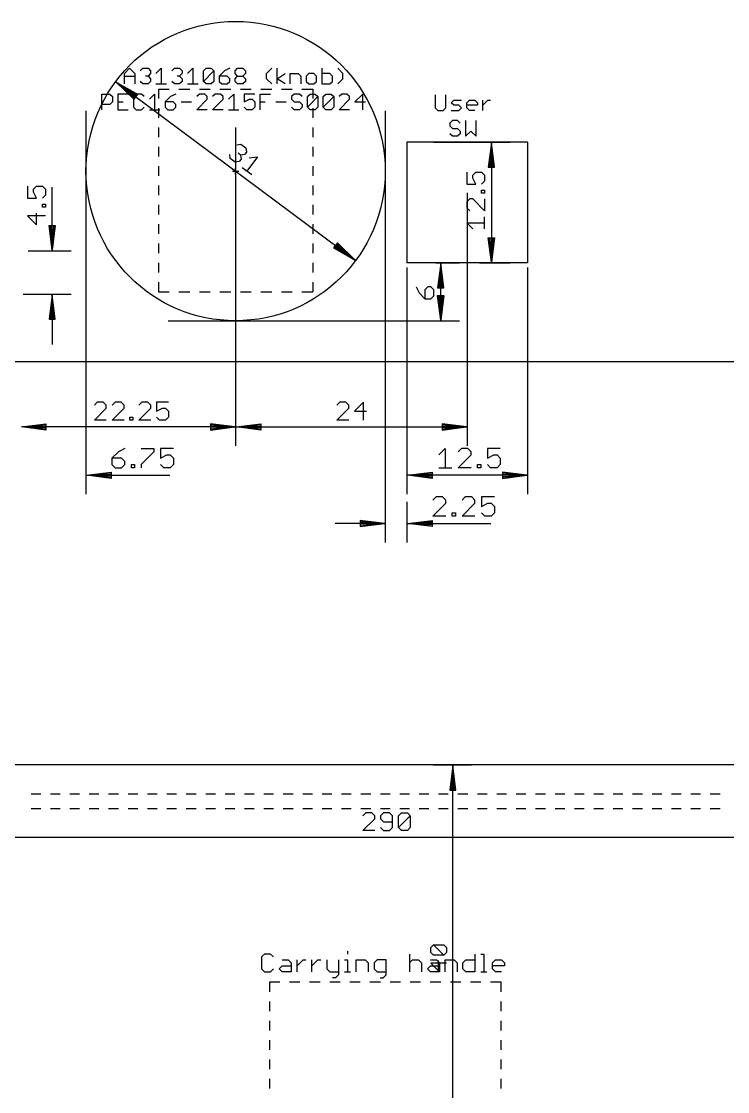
# Model space of a CAD drawing. Extents: x -279 to 630, y -429 to 128.
# Drawn here: x 107.3 to 180.5, y -73.8 to 37 of the extents above; entities that cross this region are included whole.
import ezdxf

# ---------------------------------------------------------------- set-up
doc = ezdxf.new("R2010")
doc.units = 0
for name, color, linetype in [('117', 2, 'CONTINUOUS'), ('129', 253, 'CONTINUOUS'), ('134', 6, 'CONTINUOUS'), ('20', 7, 'CONTINUOUS'), ('47', 140, 'CONTINUOUS')]:
    doc.layers.add(name, color=color, linetype=linetype)

msp = doc.modelspace()

# ---------------------------------------------------------------- linework, layer by layer
at = {"layer": '117'}
for p, q in [((117.9797, 31.6054), (118.522, 32.1477)), ((118.522, 32.1477), (119.0643, 31.6054)), ((119.6168, 31.8765), (119.888, 32.1477)), ((119.888, 32.1477), (120.4303, 32.1477)), ((120.4303, 32.1477), (120.7015, 31.8765)), ((121.254, 31.6054), (121.7963, 32.1477)), ((121.7963, 32.1477), (121.7963, 30.5207)), ((122.8911, 31.8765), (123.1623, 32.1477)), ((123.1623, 32.1477), (123.7046, 32.1477)), ((123.7046, 32.1477), (123.9758, 31.8765)), ((124.5283, 31.6054), (125.0706, 32.1477)), ((125.0706, 32.1477), (125.0706, 30.5207)), ((126.1654, 31.8765), (126.4366, 32.1477)), ((126.4366, 32.1477), (126.9789, 32.1477)), ((126.9789, 32.1477), (127.2501, 31.8765)), ((128.8873, 32.1477), (128.3449, 31.8765)), ((129.4398, 31.8765), (129.7109, 32.1477)), ((129.7109, 32.1477), (130.2532, 32.1477)), ((130.2532, 32.1477), (130.5244, 31.8765)), ((132.7141, 31.6054), (133.2564, 32.1477)), ((133.8055, 30.5207), (133.8055, 32.1477)), ((138.4441, 32.1477), (138.4441, 30.5207)), ((140.6236, 31.6054), (140.0813, 32.1477)), ((117.9797, 30.5207), (117.9797, 31.6054)), ((117.9797, 31.3342), (119.0643, 31.3342)), ((119.0643, 31.6054), (119.0643, 30.5207)), ((120.4303, 31.3342), (120.1591, 31.3342)), ((120.7015, 31.6054), (120.4303, 31.3342)), ((120.4303, 31.3342), (120.7015, 31.063)), ((120.7015, 31.8765), (120.7015, 31.6054)), ((120.7015, 31.063), (120.7015, 30.7919)), ((123.7046, 31.3342), (123.4335, 31.3342)), ((123.9758, 31.6054), (123.7046, 31.3342)), ((123.7046, 31.3342), (123.9758, 31.063)), ((123.9758, 31.8765), (123.9758, 31.6054)), ((123.9758, 31.063), (123.9758, 30.7919)), ((126.1654, 30.7919), (126.1654, 31.8765)), ((126.1654, 30.7919), (127.2501, 31.8765)), ((127.2501, 31.8765), (127.2501, 30.7919)), ((128.3449, 31.8765), (127.8026, 31.3342)), ((127.8026, 31.3342), (127.8026, 30.7919)), ((128.6161, 31.3342), (127.8026, 31.3342)), ((128.8873, 31.063), (128.6161, 31.3342)), ((128.8873, 30.7919), (128.8873, 31.063)), ((129.4398, 31.6054), (129.4398, 31.8765)), ((129.7109, 31.3342), (129.4398, 31.6054)), ((129.4398, 31.063), (129.7109, 31.3342)), ((129.4398, 30.7919), (129.4398, 31.063)), ((129.7109, 31.3342), (130.2532, 31.3342)), ((130.5244, 31.6054), (130.2532, 31.3342)), ((130.2532, 31.3342), (130.5244, 31.063)), ((130.5244, 31.8765), (130.5244, 31.6054)), ((130.5244, 31.063), (130.5244, 30.7919)), ((132.7141, 31.063), (132.7141, 31.6054)), ((133.2564, 30.5207), (132.7141, 31.063)), ((133.8055, 31.063), (134.619, 31.6054)), ((134.619, 30.5207), (133.8055, 31.063)), ((135.1698, 30.5207), (135.1698, 31.6054)), ((135.1698, 31.6054), (135.9833, 31.6054)), ((135.9833, 31.6054), (136.2545, 31.3342)), ((136.2545, 31.3342), (136.2545, 30.5207)), ((137.0781, 31.6054), (136.807, 31.3342)), ((136.807, 31.3342), (136.807, 30.7919)), ((137.6204, 31.6054), (137.0781, 31.6054)), ((137.8916, 31.3342), (137.6204, 31.6054)), ((137.8916, 30.7919), (137.8916, 31.3342)), ((139.2576, 31.6054), (138.4441, 31.6054)), ((139.5288, 31.3342), (139.2576, 31.6054)), ((139.5288, 30.7919), (139.5288, 31.3342)), ((140.0813, 30.5207), (140.6236, 31.063)), ((140.6236, 31.063), (140.6236, 31.6054)), ((119.888, 30.5207), (119.6168, 30.7919)), ((120.4303, 30.5207), (119.888, 30.5207)), ((120.7015, 30.7919), (120.4303, 30.5207)), ((121.254, 30.5207), (122.3386, 30.5207)), ((123.1623, 30.5207), (122.8911, 30.7919)), ((123.7046, 30.5207), (123.1623, 30.5207)), ((123.9758, 30.7919), (123.7046, 30.5207)), ((124.5283, 30.5207), (125.6129, 30.5207)), ((126.4366, 30.5207), (126.1654, 30.7919)), ((126.9789, 30.5207), (126.4366, 30.5207)), ((127.2501, 30.7919), (126.9789, 30.5207)), ((127.8026, 30.7919), (128.0738, 30.5207)), ((128.0738, 30.5207), (128.6161, 30.5207)), ((128.6161, 30.5207), (128.8873, 30.7919)), ((129.7109, 30.5207), (129.4398, 30.7919)), ((130.2532, 30.5207), (129.7109, 30.5207)), ((130.5244, 30.7919), (130.2532, 30.5207)), ((136.807, 30.7919), (137.0781, 30.5207)), ((137.0781, 30.5207), (137.6204, 30.5207)), ((137.6204, 30.5207), (137.8916, 30.7919)), ((138.4441, 30.5207), (139.2576, 30.5207)), ((139.2576, 30.5207), (139.5288, 30.7919)), ((115.6603, 27.8537), (115.6603, 29.4807)), ((115.6603, 29.4807), (116.4738, 29.4807)), ((116.4738, 29.4807), (116.745, 29.2095)), ((116.745, 29.2095), (116.745, 28.6672)), ((118.3822, 29.4807), (117.2975, 29.4807)), ((117.2975, 29.4807), (117.2975, 27.8537)), ((119.2058, 29.4807), (118.9347, 29.2095)), ((118.9347, 29.2095), (118.9347, 28.1249)), ((119.7482, 29.4807), (119.2058, 29.4807)), ((120.0193, 29.2095), (119.7482, 29.4807)), ((120.5718, 28.9384), (121.1141, 29.4807)), ((121.1141, 29.4807), (121.1141, 27.8537)), ((122.7513, 29.2095), (122.209, 28.6672)), ((123.2936, 29.4807), (122.7513, 29.2095)), ((125.7544, 29.4807), (125.4833, 29.2095)), ((125.4833, 27.8537), (126.5679, 28.9384)), ((126.2968, 29.4807), (125.7544, 29.4807)), ((126.5679, 29.2095), (126.2968, 29.4807)), ((126.5679, 28.9384), (126.5679, 29.2095)), ((127.3916, 29.4807), (127.1204, 29.2095)), ((127.1204, 27.8537), (128.2051, 28.9384)), ((127.9339, 29.4807), (127.3916, 29.4807)), ((128.2051, 29.2095), (127.9339, 29.4807)), ((128.2051, 28.9384), (128.2051, 29.2095)), ((128.7576, 28.9384), (129.2999, 29.4807)), ((129.2999, 29.4807), (129.2999, 27.8537)), ((131.4794, 29.4807), (130.3948, 29.4807)), ((130.3948, 29.4807), (130.3948, 28.6672)), ((130.3948, 28.6672), (130.9371, 28.9384)), ((130.9371, 28.9384), (131.2082, 28.9384)), ((131.2082, 28.9384), (131.4794, 28.6672)), ((132.0319, 27.8537), (132.0319, 29.4807)), ((132.0319, 29.4807), (133.1166, 29.4807)), ((135.5774, 29.4807), (135.3062, 29.2095)), ((135.3062, 29.2095), (135.3062, 28.9384)), ((135.3062, 28.9384), (135.5774, 28.6672)), ((136.1197, 29.4807), (135.5774, 29.4807)), ((136.3909, 29.2095), (136.1197, 29.4807)), ((136.9434, 29.2095), (137.2145, 29.4807)), ((136.9434, 28.1249), (136.9434, 29.2095)), ((136.9434, 28.1249), (138.028, 29.2095)), ((137.2145, 29.4807), (137.7569, 29.4807)), ((137.7569, 29.4807), (138.028, 29.2095)), ((138.028, 29.2095), (138.028, 28.1249)), ((138.5805, 29.2095), (138.8517, 29.4807)), ((138.5805, 28.1249), (138.5805, 29.2095)), ((138.5805, 28.1249), (139.6652, 29.2095)), ((138.8517, 29.4807), (139.394, 29.4807)), ((139.394, 29.4807), (139.6652, 29.2095)), ((139.6652, 29.2095), (139.6652, 28.1249)), ((140.4889, 29.4807), (140.2177, 29.2095)), ((140.2177, 27.8537), (141.3024, 28.9384)), ((141.0312, 29.4807), (140.4889, 29.4807)), ((141.3024, 29.2095), (141.0312, 29.4807)), ((141.3024, 28.9384), (141.3024, 29.2095)), ((142.6683, 29.4807), (141.8548, 28.6672)), ((142.6683, 27.8537), (142.6683, 29.4807)), ((150.1883, 29.3977), (150.1883, 28.0419)), ((151.273, 28.0419), (151.273, 29.3977)), ((151.8255, 28.5842), (152.0966, 28.8554)), ((152.0966, 28.8554), (152.9101, 28.8554)), ((153.4626, 28.5842), (153.7338, 28.8554)), ((153.7338, 28.8554), (154.2761, 28.8554)), ((154.2761, 28.8554), (154.5473, 28.5842)), ((155.0998, 27.7707), (155.0998, 28.8554)), ((155.0998, 28.313), (155.6421, 28.8554)), ((155.6421, 28.8554), (155.9133, 28.8554)), ((116.4738, 28.396), (115.6603, 28.396)), ((116.745, 28.6672), (116.4738, 28.396)), ((117.2975, 28.6672), (117.8398, 28.6672)), ((117.2975, 27.8537), (118.3822, 27.8537)), ((118.9347, 28.1249), (119.2058, 27.8537)), ((119.2058, 27.8537), (119.7482, 27.8537)), ((119.7482, 27.8537), (120.0193, 28.1249)), ((120.5718, 27.8537), (121.6565, 27.8537)), ((122.209, 28.6672), (122.209, 28.1249)), ((123.0225, 28.6672), (122.209, 28.6672)), ((122.209, 28.1249), (122.4801, 27.8537)), ((122.4801, 27.8537), (123.0225, 27.8537)), ((123.2936, 28.396), (123.0225, 28.6672)), ((123.0225, 27.8537), (123.2936, 28.1249)), ((123.2936, 28.1249), (123.2936, 28.396)), ((123.8461, 28.6672), (124.9308, 28.6672)), ((126.5679, 27.8537), (125.4833, 27.8537)), ((128.2051, 27.8537), (127.1204, 27.8537)), ((128.7576, 27.8537), (129.8423, 27.8537)), ((130.6659, 27.8537), (130.3948, 28.1249)), ((131.2082, 27.8537), (130.6659, 27.8537)), ((131.4794, 28.1249), (131.2082, 27.8537)), ((131.4794, 28.6672), (131.4794, 28.1249)), ((132.0319, 28.6672), (132.5742, 28.6672)), ((133.6691, 28.6672), (134.7537, 28.6672)), ((135.5774, 27.8537), (135.3062, 28.1249)), ((135.5774, 28.6672), (136.1197, 28.6672)), ((136.1197, 27.8537), (135.5774, 27.8537)), ((136.1197, 28.6672), (136.3909, 28.396)), ((136.3909, 28.1249), (136.1197, 27.8537)), ((136.3909, 28.396), (136.3909, 28.1249)), ((137.2145, 27.8537), (136.9434, 28.1249)), ((137.7569, 27.8537), (137.2145, 27.8537)), ((138.028, 28.1249), (137.7569, 27.8537)), ((138.8517, 27.8537), (138.5805, 28.1249)), ((139.394, 27.8537), (138.8517, 27.8537)), ((139.6652, 28.1249), (139.394, 27.8537)), ((141.3024, 27.8537), (140.2177, 27.8537)), ((141.8548, 28.6672), (142.9395, 28.6672)), ((150.1883, 28.0419), (150.4595, 27.7707)), ((150.4595, 27.7707), (151.0018, 27.7707)), ((151.0018, 27.7707), (151.273, 28.0419)), ((152.0966, 28.313), (151.8255, 28.5842)), ((151.8255, 27.7707), (152.639, 27.7707)), ((152.639, 28.313), (152.0966, 28.313)), ((152.9101, 28.0419), (152.639, 28.313)), ((152.639, 27.7707), (152.9101, 28.0419)), ((153.4626, 28.0419), (153.4626, 28.5842)), ((154.5473, 28.313), (153.4626, 28.313)), ((153.7338, 27.7707), (153.4626, 28.0419)), ((154.2761, 27.7707), (153.7338, 27.7707)), ((154.5473, 28.5842), (154.5473, 28.313)), ((151.9602, 26.7307), (151.689, 26.4595)), ((152.5025, 26.7307), (151.9602, 26.7307)), ((152.7737, 26.4595), (152.5025, 26.7307)), ((153.3262, 26.7307), (153.3262, 25.1037)), ((154.4109, 25.1037), (154.4109, 26.7307)), ((151.689, 26.4595), (151.689, 26.1884)), ((151.689, 26.1884), (151.9602, 25.9172)), ((151.9602, 25.9172), (152.5025, 25.9172)), ((152.5025, 25.9172), (152.7737, 25.646)), ((152.7737, 25.646), (152.7737, 25.3749)), ((153.3262, 25.1037), (153.8685, 25.646)), ((153.8685, 25.646), (154.4109, 25.1037)), ((151.9602, 25.1037), (151.689, 25.3749)), ((152.5025, 25.1037), (151.9602, 25.1037)), ((152.7737, 25.3749), (152.5025, 25.1037))]:
    msp.add_line(p, q, dxfattribs=at)
at = {"layer": '129'}
for p, q in [((121.5, 30), (121.5, 29)), ((121.5, 30), (122.625, 30)), ((123.625, 30), (124.75, 30)), ((125.75, 30), (126.875, 30)), ((127.875, 30), (129, 30)), ((130, 30), (131.125, 30)), ((132.125, 30), (133.25, 30)), ((134.25, 30), (135.375, 30)), ((136.375, 30), (137.5, 30)), ((137.5, 30), (137.5, 29)), ((121.5, 28), (121.5, 27)), ((137.5, 28), (137.5, 27)), ((121.5, 26), (121.5, 25)), ((137.5, 26), (137.5, 25)), ((121.5, 24), (121.5, 23)), ((137.5, 24), (137.5, 23)), ((121.5, 22), (121.5, 21)), ((137.5, 22), (137.5, 21)), ((121.5, 20), (121.5, 19)), ((137.5, 20), (137.5, 19)), ((121.5, 18), (121.5, 17)), ((137.5, 18), (137.5, 17)), ((121.5, 16), (121.5, 15)), ((137.5, 16), (137.5, 15)), ((121.5, 14), (121.5, 13)), ((137.5, 14), (137.5, 13)), ((121.5, 12), (121.5, 11)), ((137.5, 12), (137.5, 11)), ((121.5, 10), (121.5, 9)), ((137.5, 10), (137.5, 9)), ((121.5, 9), (122.625, 9)), ((123.625, 9), (124.75, 9)), ((125.75, 9), (126.875, 9)), ((127.875, 9), (129, 9)), ((130, 9), (131.125, 9)), ((132.125, 9), (133.25, 9)), ((134.25, 9), (135.375, 9)), ((136.375, 9), (137.5, 9))]:
    msp.add_line(p, q, dxfattribs=at)
at = {"layer": '134'}
for p, q in [((132.4934, -59.5746), (132.1852, -59.8828)), ((133.1098, -59.5746), (132.4934, -59.5746)), ((133.418, -59.8828), (133.1098, -59.5746)), ((141.0874, -59.2664), (141.0874, -59.5746)), ((147.5316, -59.5746), (147.5316, -61.4238)), ((154.2891, -59.5746), (154.2891, -61.4238)), ((154.8979, -59.5746), (155.2061, -59.5746)), ((155.2061, -59.5746), (155.2061, -61.4238)), ((132.1852, -59.8828), (132.1852, -61.1156)), ((134.0268, -61.1156), (134.3349, -60.8074)), ((134.3349, -60.191), (134.9513, -60.191)), ((134.3349, -60.8074), (135.2595, -60.8074)), ((134.9513, -60.191), (135.2595, -60.4992)), ((135.2595, -60.4992), (135.2595, -61.4238)), ((135.8683, -61.4238), (135.8683, -60.191)), ((135.8683, -60.8074), (136.4847, -60.191)), ((136.4847, -60.191), (136.7929, -60.191)), ((137.403, -61.4238), (137.403, -60.191)), ((137.403, -60.8074), (138.0194, -60.191)), ((138.0194, -60.191), (138.3276, -60.191)), ((138.9376, -60.191), (138.9376, -61.1156)), ((140.1704, -60.191), (140.1704, -61.732)), ((140.7792, -60.191), (141.0874, -60.191)), ((141.0874, -60.191), (141.0874, -61.4238)), ((142.0069, -61.4238), (142.0069, -60.191)), ((142.0069, -60.191), (142.9315, -60.191)), ((142.9315, -60.191), (143.2397, -60.4992)), ((143.2397, -60.4992), (143.2397, -61.4238)), ((144.1567, -60.191), (143.8485, -60.4992)), ((143.8485, -60.4992), (143.8485, -61.1156)), ((145.0813, -60.191), (144.1567, -60.191)), ((145.0813, -61.732), (145.0813, -60.191)), ((147.5316, -60.4992), (147.8398, -60.191)), ((147.8398, -60.191), (148.4562, -60.191)), ((148.4562, -60.191), (148.7644, -60.4992)), ((148.7644, -60.4992), (148.7644, -61.4238)), ((149.3732, -61.1156), (149.6814, -60.8074)), ((149.6814, -60.191), (150.2978, -60.191)), ((149.6814, -60.8074), (150.606, -60.8074)), ((150.2978, -60.191), (150.606, -60.4992)), ((150.606, -60.4992), (150.606, -61.4238)), ((151.2148, -61.4238), (151.2148, -60.191)), ((151.2148, -60.191), (152.1393, -60.191)), ((152.1393, -60.191), (152.4475, -60.4992)), ((152.4475, -60.4992), (152.4475, -61.4238)), ((153.0563, -60.4992), (153.3645, -60.191)), ((153.0563, -61.1156), (153.0563, -60.4992)), ((153.3645, -60.191), (154.2891, -60.191)), ((156.1256, -60.4992), (156.4338, -60.191)), ((156.1256, -61.1156), (156.1256, -60.4992)), ((157.3584, -60.8074), (156.1256, -60.8074)), ((156.4338, -60.191), (157.0502, -60.191)), ((157.0502, -60.191), (157.3584, -60.4992)), ((157.3584, -60.4992), (157.3584, -60.8074)), ((132.1852, -61.1156), (132.4934, -61.4238)), ((132.4934, -61.4238), (133.1098, -61.4238)), ((133.1098, -61.4238), (133.418, -61.1156)), ((134.3349, -61.4238), (134.0268, -61.1156)), ((135.2595, -61.4238), (134.3349, -61.4238)), ((138.9376, -61.1156), (139.2458, -61.4238)), ((139.2458, -61.4238), (140.1704, -61.4238)), ((139.8622, -62.0402), (139.554, -62.0402)), ((140.1704, -61.732), (139.8622, -62.0402)), ((140.7792, -61.4238), (141.3956, -61.4238)), ((143.8485, -61.1156), (144.1567, -61.4238)), ((144.1567, -61.4238), (145.0813, -61.4238)), ((144.4649, -62.0402), (144.7731, -62.0402)), ((144.7731, -62.0402), (145.0813, -61.732)), ((149.6814, -61.4238), (149.3732, -61.1156)), ((150.606, -61.4238), (149.6814, -61.4238)), ((153.3645, -61.4238), (153.0563, -61.1156)), ((154.2891, -61.4238), (153.3645, -61.4238)), ((154.8979, -61.4238), (155.5143, -61.4238)), ((156.4338, -61.4238), (156.1256, -61.1156)), ((157.0502, -61.4238), (156.4338, -61.4238)), ((134.0833, -62.5), (133, -62.5)), ((133, -62.5), (133, -63.5)), ((136.1667, -62.5), (135.0833, -62.5)), ((138.25, -62.5), (137.1667, -62.5)), ((140.3333, -62.5), (139.25, -62.5)), ((142.4167, -62.5), (141.3333, -62.5)), ((144.5, -62.5), (143.4167, -62.5)), ((146.5833, -62.5), (145.5, -62.5)), ((148.6667, -62.5), (147.5833, -62.5)), ((150.75, -62.5), (149.6667, -62.5)), ((152.8333, -62.5), (151.75, -62.5)), ((154.9167, -62.5), (153.8333, -62.5)), ((157, -62.5), (155.9167, -62.5)), ((157, -63.5), (157, -62.5)), ((133, -64.5), (133, -65.5)), ((157, -65.5), (157, -64.5)), ((133, -66.5), (133, -67.5)), ((157, -67.5), (157, -66.5)), ((133, -68.5), (133, -69.5)), ((157, -69.5), (157, -68.5)), ((133, -70.5), (133, -71.5)), ((157, -71.5), (157, -70.5)), ((133, -72.5), (133, -73.5)), ((157, -73.5), (157, -72.5))]:
    msp.add_line(p, q, dxfattribs=at)
at = {"layer": '20'}
for p, q in [((159.75, 24.5), (147.25, 24.5)), ((147.25, 24.5), (147.25, 12)), ((159.75, 24.5), (159.75, 12)), ((159.75, 12), (147.25, 12)), ((285, 1.75), (5, 1.75)), ((288.5, -40), (1.5, -40)), ((108.3059, -43), (109.3164, -43)), ((110.3164, -43), (111.3269, -43)), ((112.3269, -43), (113.3374, -43)), ((114.3374, -43), (115.3479, -43)), ((116.3479, -43), (117.3584, -43)), ((118.3584, -43), (119.3689, -43)), ((120.3689, -43), (121.3794, -43)), ((122.3794, -43), (123.3899, -43)), ((124.3899, -43), (125.4004, -43)), ((126.4004, -43), (127.4108, -43)), ((128.4108, -43), (129.4213, -43)), ((130.4213, -43), (131.4318, -43)), ((132.4318, -43), (133.4423, -43)), ((134.4423, -43), (135.4528, -43)), ((136.4528, -43), (137.4633, -43)), ((138.4633, -43), (139.4738, -43)), ((140.4738, -43), (141.4843, -43)), ((142.4843, -43), (143.4948, -43)), ((144.4948, -43), (145.5052, -43)), ((146.5052, -43), (147.5157, -43)), ((148.5157, -43), (149.5262, -43)), ((150.5262, -43), (151.5367, -43)), ((152.5367, -43), (153.5472, -43)), ((154.5472, -43), (155.5577, -43)), ((156.5577, -43), (157.5682, -43)), ((158.5682, -43), (159.5787, -43)), ((160.5787, -43), (161.5892, -43)), ((162.5892, -43), (163.5996, -43)), ((164.5996, -43), (165.6101, -43)), ((166.6101, -43), (167.6206, -43)), ((168.6206, -43), (169.6311, -43)), ((170.6311, -43), (171.6416, -43)), ((172.6416, -43), (173.6521, -43)), ((174.6521, -43), (175.6626, -43)), ((176.6626, -43), (177.6731, -43)), ((178.6731, -43), (179.6836, -43)), ((108.3059, -44.5), (109.3164, -44.5)), ((110.3164, -44.5), (111.3269, -44.5)), ((112.3269, -44.5), (113.3374, -44.5)), ((114.3374, -44.5), (115.3479, -44.5)), ((116.3479, -44.5), (117.3584, -44.5)), ((118.3584, -44.5), (119.3689, -44.5)), ((120.3689, -44.5), (121.3794, -44.5)), ((122.3794, -44.5), (123.3899, -44.5)), ((124.3899, -44.5), (125.4004, -44.5)), ((126.4004, -44.5), (127.4108, -44.5)), ((128.4108, -44.5), (129.4213, -44.5)), ((130.4213, -44.5), (131.4318, -44.5)), ((132.4318, -44.5), (133.4423, -44.5)), ((134.4423, -44.5), (135.4528, -44.5)), ((136.4528, -44.5), (137.4633, -44.5)), ((138.4633, -44.5), (139.4738, -44.5)), ((140.4738, -44.5), (141.4843, -44.5)), ((142.4843, -44.5), (143.4948, -44.5)), ((144.4948, -44.5), (145.5052, -44.5)), ((146.5052, -44.5), (147.5157, -44.5)), ((148.5157, -44.5), (149.5262, -44.5)), ((150.5262, -44.5), (151.5367, -44.5)), ((152.5367, -44.5), (153.5472, -44.5)), ((154.5472, -44.5), (155.5577, -44.5)), ((156.5577, -44.5), (157.5682, -44.5)), ((158.5682, -44.5), (159.5787, -44.5)), ((160.5787, -44.5), (161.5892, -44.5)), ((162.5892, -44.5), (163.5996, -44.5)), ((164.5996, -44.5), (165.6101, -44.5)), ((166.6101, -44.5), (167.6206, -44.5)), ((168.6206, -44.5), (169.6311, -44.5)), ((170.6311, -44.5), (171.6416, -44.5)), ((172.6416, -44.5), (173.6521, -44.5)), ((174.6521, -44.5), (175.6626, -44.5)), ((176.6626, -44.5), (177.6731, -44.5)), ((178.6731, -44.5), (179.6836, -44.5))]:
    msp.add_line(p, q, dxfattribs=at)
msp.add_circle((129.5, 21.5), 15.5, dxfattribs=at)
at = {"layer": '47'}
for p, q in [((117.0654, 30.7537), (117.0654, 30.7537)), ((117.1175, 30.7149), (141.8825, 12.2851)), ((117.1175, 30.7149), (119.3418, 29.4575)), ((118.9606, 28.9453), (117.1175, 30.7149)), ((117.1175, 30.7149), (119.2288, 29.3057)), ((119.0736, 29.0971), (117.1175, 30.7149)), ((117.1175, 30.7149), (119.3064, 29.41)), ((118.996, 28.9929), (117.1175, 30.7149)), ((119.3418, 29.4575), (118.9606, 28.9453)), ((114, 27.75), (114, -11.95)), ((145, 27.75), (145, -16.95)), ((129.5, 26), (129.5, -6.95)), ((150, 24.5), (157.95, 24.5)), ((156, 24.435), (155.6808, 21.9)), ((156, 24.435), (155.74, 21.9)), ((156, 24.435), (155.87, 21.9)), ((156, 24.435), (156, 12.065)), ((156.3192, 21.9), (156, 24.435)), ((156.13, 21.9), (156, 24.435)), ((156.26, 21.9), (156, 24.435)), ((129.6255, 24.2077), (130.0568, 24.2706)), ((129.9984, 23.1609), (129.7513, 23.3451)), ((130.0568, 24.2706), (130.551, 23.9022)), ((130.6139, 23.4709), (130.4297, 23.2238)), ((130.551, 23.9022), (130.6139, 23.4709)), ((128.9517, 22.788), (128.8888, 23.2193)), ((129.4459, 22.4196), (128.9517, 22.788)), ((129.8772, 22.4825), (129.4459, 22.4196)), ((130.0614, 22.7296), (129.8772, 22.4825)), ((130.4297, 23.2238), (129.9984, 23.1609)), ((129.9984, 23.1609), (130.0614, 22.7296)), ((131.7804, 22.9858), (130.6753, 21.5032)), ((130.9178, 22.86), (131.7804, 22.9858)), ((129.1808, 21.5), (129.8192, 21.5)), ((129.5, 21.1808), (129.5, 21.8192)), ((130.1811, 21.8716), (131.1695, 21.1348)), ((153.4446, 21.3736), (153.4446, 20.1408)), ((154.061, 21.0654), (154.3692, 21.3736)), ((154.061, 20.7572), (154.061, 21.0654)), ((154.3692, 21.3736), (154.9856, 21.3736)), ((154.9856, 21.3736), (155.2938, 21.0654)), ((155.2938, 21.0654), (155.2938, 20.449)), ((155.6808, 21.9), (156.3192, 21.9)), ((153.4446, 20.1408), (154.3692, 20.1408)), ((154.3692, 20.1408), (154.061, 20.7572)), ((155.2938, 20.449), (154.9856, 20.1408)), ((107.9446, 19.9213), (107.9446, 18.6886)), ((108.561, 19.6131), (108.8692, 19.9213)), ((108.561, 19.3049), (108.561, 19.6131)), ((108.8692, 18.6886), (108.561, 19.3049)), ((108.8692, 19.9213), (109.4856, 19.9213)), ((109.4856, 19.9213), (109.7938, 19.6131)), ((109.7938, 18.9968), (109.4856, 18.6886)), ((109.7938, 19.6131), (109.7938, 18.9968)), ((110.5, 13.315), (110.5, 19.8309)), ((153.5, 19.25), (153.5, -6.95)), ((154.9856, 19.22), (154.9856, 19.5282)), ((154.9856, 19.5282), (155.2938, 19.5282)), ((155.2938, 19.22), (154.9856, 19.22)), ((155.2938, 19.5282), (155.2938, 19.22)), ((107.9446, 18.6886), (108.8692, 18.6886)), ((109.4856, 17.7678), (109.4856, 18.076)), ((109.4856, 18.076), (109.7938, 18.076)), ((109.7938, 17.7678), (109.4856, 17.7678)), ((109.7938, 18.076), (109.7938, 17.7678)), ((153.7528, 18.6112), (153.4446, 18.303)), ((153.4446, 18.303), (153.4446, 17.6866)), ((154.061, 18.6112), (153.7528, 18.6112)), ((155.2938, 17.3784), (154.061, 18.6112)), ((155.2938, 18.6112), (155.2938, 17.3784)), ((109.7938, 16.8508), (107.9446, 16.8508)), ((107.9446, 16.8508), (108.8692, 15.9262)), ((108.8692, 15.9262), (108.8692, 17.159)), ((153.4446, 17.6866), (153.7528, 17.3784)), ((155.2938, 15.5369), (155.2938, 16.7697)), ((110.5, 13.315), (110.1808, 15.85)), ((110.1808, 15.85), (110.8192, 15.85)), ((110.5, 13.315), (110.24, 15.85)), ((110.5, 13.315), (110.37, 15.85)), ((110.8192, 15.85), (110.5, 13.315)), ((110.63, 15.85), (110.5, 13.315)), ((110.76, 15.85), (110.5, 13.315)), ((154.061, 15.5369), (153.4446, 16.1533)), ((153.4446, 16.1533), (155.2938, 16.1533)), ((156, 12.065), (155.6808, 14.6)), ((155.6808, 14.6), (156.3192, 14.6)), ((156, 12.065), (155.74, 14.6)), ((156, 12.065), (155.87, 14.6)), ((156.3192, 14.6), (156, 12.065)), ((156.13, 14.6), (156, 12.065)), ((156.26, 14.6), (156, 12.065)), ((140.0394, 14.0547), (139.6582, 13.5425)), ((139.6582, 13.5425), (141.8825, 12.2851)), ((139.6936, 13.59), (141.8825, 12.2851)), ((139.7712, 13.6943), (141.8825, 12.2851)), ((141.8825, 12.2851), (139.9264, 13.9029)), ((141.8825, 12.2851), (140.004, 14.0071)), ((141.8825, 12.2851), (140.0394, 14.0547)), ((108, 13.25), (112.45, 13.25)), ((141.9346, 12.2463), (141.9346, 12.2463)), ((147.25, 11.5), (147.25, -11.95)), ((150.25, 12), (152.7, 12)), ((150.75, 11.935), (150.4308, 9.4)), ((150.75, 11.935), (150.49, 9.4)), ((150.75, 11.935), (150.62, 9.4)), ((150.75, 6.065), (150.75, 11.935)), ((151.0692, 9.4), (150.75, 11.935)), ((150.88, 9.4), (150.75, 11.935)), ((151.01, 9.4), (150.75, 11.935)), ((154.75, 12), (157.95, 12)), ((159.75, 11.5), (159.75, -11.95)), ((148.1946, 9.5101), (148.5028, 8.8937)), ((148.5028, 8.8937), (149.1192, 8.2773)), ((149.4274, 9.5101), (149.1192, 9.2019)), ((149.1192, 9.2019), (149.1192, 8.2773)), ((149.7356, 9.5101), (149.4274, 9.5101)), ((150.0438, 9.2019), (149.7356, 9.5101)), ((150.0438, 8.5855), (150.0438, 9.2019)), ((150.4308, 9.4), (151.0692, 9.4)), ((107.5, 8.75), (112.45, 8.75)), ((110.5, 8.685), (110.1808, 6.15)), ((110.5, 8.685), (110.24, 6.15)), ((110.5, 8.685), (110.37, 6.15)), ((110.5, 8.685), (110.5, 3.55)), ((110.8192, 6.15), (110.5, 8.685)), ((110.63, 6.15), (110.5, 8.685)), ((110.76, 6.15), (110.5, 8.685)), ((149.1192, 8.2773), (149.7356, 8.2773)), ((149.7356, 8.2773), (150.0438, 8.5855)), ((150.75, 6.065), (150.4308, 8.6)), ((150.4308, 8.6), (151.0692, 8.6)), ((150.75, 6.065), (150.49, 8.6)), ((150.75, 6.065), (150.62, 8.6)), ((151.0692, 8.6), (150.75, 6.065)), ((150.88, 8.6), (150.75, 6.065)), ((151.01, 8.6), (150.75, 6.065)), ((110.1808, 6.15), (110.8192, 6.15)), ((122.5, 6), (152.7, 6)), ((129.5, -1.5), (129.5, -6.95)), ((115.1757, -2.4446), (114.8675, -2.7528)), ((114.8675, -4.2938), (116.1002, -3.061)), ((115.7921, -2.4446), (115.1757, -2.4446)), ((116.1002, -2.7528), (115.7921, -2.4446)), ((116.1002, -3.061), (116.1002, -2.7528)), ((117.0172, -2.4446), (116.709, -2.7528)), ((116.709, -4.2938), (117.9418, -3.061)), ((117.6336, -2.4446), (117.0172, -2.4446)), ((117.9418, -2.7528), (117.6336, -2.4446)), ((117.9418, -3.061), (117.9418, -2.7528)), ((119.7796, -2.4446), (119.4714, -2.7528)), ((119.4714, -4.2938), (120.7042, -3.061)), ((120.396, -2.4446), (119.7796, -2.4446)), ((120.7042, -2.7528), (120.396, -2.4446)), ((120.7042, -3.061), (120.7042, -2.7528)), ((122.5457, -2.4446), (121.313, -2.4446)), ((121.313, -2.4446), (121.313, -3.3692)), ((121.313, -3.3692), (121.9294, -3.061)), ((121.9294, -3.061), (122.2375, -3.061)), ((122.2375, -3.061), (122.5457, -3.3692)), ((140.2911, -2.4446), (139.9829, -2.7528)), ((139.9829, -4.2938), (141.2157, -3.061)), ((140.9075, -2.4446), (140.2911, -2.4446)), ((141.2157, -2.7528), (140.9075, -2.4446)), ((141.2157, -3.061), (141.2157, -2.7528)), ((142.7491, -2.4446), (141.8245, -3.3692)), ((142.7491, -4.2938), (142.7491, -2.4446)), ((116.1002, -4.2938), (114.8675, -4.2938)), ((117.9418, -4.2938), (116.709, -4.2938)), ((118.5506, -4.2938), (118.5506, -3.9856)), ((118.5506, -3.9856), (118.8588, -3.9856)), ((118.8588, -4.2938), (118.5506, -4.2938)), ((118.8588, -3.9856), (118.8588, -4.2938)), ((120.7042, -4.2938), (119.4714, -4.2938)), ((121.6212, -4.2938), (121.313, -3.9856)), ((122.2375, -4.2938), (121.6212, -4.2938)), ((122.5457, -3.9856), (122.2375, -4.2938)), ((122.5457, -3.3692), (122.5457, -3.9856)), ((141.2157, -4.2938), (139.9829, -4.2938)), ((141.8245, -3.3692), (143.0573, -3.3692)), ((107.315, -5), (109.85, -4.6808)), ((107.315, -5), (109.85, -4.74)), ((107.315, -5), (109.85, -4.87)), ((129.435, -5), (107.315, -5)), ((109.85, -5.3192), (107.315, -5)), ((109.85, -5.13), (107.315, -5)), ((109.85, -5.26), (107.315, -5)), ((109.85, -4.6808), (109.85, -5.3192)), ((129.435, -5), (126.9, -4.6808)), ((126.9, -4.6808), (126.9, -5.3192)), ((129.435, -5), (126.9, -4.74)), ((129.435, -5), (126.9, -4.87)), ((126.9, -5.3192), (129.435, -5)), ((126.9, -5.13), (129.435, -5)), ((126.9, -5.26), (129.435, -5)), ((129.565, -5), (132.1, -4.6808)), ((129.565, -5), (132.1, -4.74)), ((129.565, -5), (132.1, -4.87)), ((129.565, -5), (153.435, -5)), ((132.1, -5.3192), (129.565, -5)), ((132.1, -5.13), (129.565, -5)), ((132.1, -5.26), (129.565, -5)), ((132.1, -4.6808), (132.1, -5.3192)), ((153.435, -5), (150.9, -4.6808)), ((150.9, -4.6808), (150.9, -5.3192)), ((153.435, -5), (150.9, -4.74)), ((153.435, -5), (150.9, -4.87)), ((150.9, -5.3192), (153.435, -5)), ((150.9, -5.13), (153.435, -5)), ((150.9, -5.26), (153.435, -5)), ((117.3583, -7.5614), (116.6889, -8.2308)), ((118.0278, -7.2267), (117.3583, -7.5614)), ((119.7059, -7.2267), (121.0448, -7.2267)), ((121.0448, -7.5614), (119.7059, -8.9003)), ((121.0448, -7.2267), (121.0448, -7.5614)), ((123.0562, -7.2267), (121.7173, -7.2267)), ((121.7173, -7.2267), (121.7173, -8.2308)), ((150.5496, -7.8961), (151.2191, -7.2267)), ((151.2191, -7.2267), (151.2191, -9.235)), ((152.8957, -7.2267), (152.561, -7.5614)), ((153.5652, -7.2267), (152.8957, -7.2267)), ((153.8999, -7.5614), (153.5652, -7.2267)), ((153.8999, -7.8961), (153.8999, -7.5614)), ((156.9169, -7.2267), (155.5781, -7.2267)), ((155.5781, -7.2267), (155.5781, -8.2308)), ((116.6889, -8.2308), (116.6889, -8.9003)), ((117.6931, -8.2308), (116.6889, -8.2308)), ((118.0278, -8.5656), (117.6931, -8.2308)), ((118.0278, -8.9003), (118.0278, -8.5656)), ((121.7173, -8.2308), (122.3868, -7.8961)), ((122.3868, -7.8961), (122.7215, -7.8961)), ((122.7215, -7.8961), (123.0562, -8.2308)), ((123.0562, -8.2308), (123.0562, -8.9003)), ((152.561, -9.235), (153.8999, -7.8961)), ((155.5781, -8.2308), (156.2475, -7.8961)), ((156.2475, -7.8961), (156.5822, -7.8961)), ((156.5822, -7.8961), (156.9169, -8.2308)), ((156.9169, -8.2308), (156.9169, -8.9003)), ((114.065, -10), (116.6, -9.6808)), ((114.065, -10), (116.6, -9.74)), ((114.065, -10), (116.6, -9.87)), ((116.6, -9.6808), (116.6, -10.3192)), ((116.6889, -8.9003), (117.0236, -9.235)), ((117.0236, -9.235), (117.6931, -9.235)), ((117.6931, -9.235), (118.0278, -8.9003)), ((118.7003, -9.235), (118.7003, -8.9003)), ((118.7003, -8.9003), (119.035, -8.9003)), ((119.035, -9.235), (118.7003, -9.235)), ((119.035, -8.9003), (119.035, -9.235)), ((119.7059, -8.9003), (119.7059, -9.235)), ((122.052, -9.235), (121.7173, -8.9003)), ((122.7215, -9.235), (122.052, -9.235)), ((123.0562, -8.9003), (122.7215, -9.235)), ((147.315, -10), (149.85, -9.6808)), ((147.315, -10), (149.85, -9.74)), ((147.315, -10), (149.85, -9.87)), ((149.85, -9.6808), (149.85, -10.3192)), ((150.5496, -9.235), (151.8885, -9.235)), ((153.8999, -9.235), (152.561, -9.235)), ((154.5724, -9.235), (154.5724, -8.9003)), ((154.5724, -8.9003), (154.9071, -8.9003)), ((154.9071, -9.235), (154.5724, -9.235)), ((154.9071, -8.9003), (154.9071, -9.235)), ((155.9128, -9.235), (155.5781, -8.9003)), ((156.5822, -9.235), (155.9128, -9.235)), ((156.9169, -8.9003), (156.5822, -9.235)), ((159.685, -10), (157.15, -9.6808)), ((157.15, -9.6808), (157.15, -10.3192)), ((159.685, -10), (157.15, -9.74)), ((159.685, -10), (157.15, -9.87)), ((114.065, -10), (122.6785, -10)), ((116.6, -10.3192), (114.065, -10)), ((116.6, -10.13), (114.065, -10)), ((116.6, -10.26), (114.065, -10)), ((159.685, -10), (147.315, -10)), ((149.85, -10.3192), (147.315, -10)), ((149.85, -10.13), (147.315, -10)), ((149.85, -10.26), (147.315, -10)), ((157.15, -10.3192), (159.685, -10)), ((157.15, -10.13), (159.685, -10)), ((157.15, -10.26), (159.685, -10)), ((147.25, -12.75), (147.25, -16.95)), ((150.2736, -12.2267), (149.9389, -12.5614)), ((149.9389, -14.235), (151.2778, -12.8961)), ((150.9431, -12.2267), (150.2736, -12.2267)), ((151.2778, -12.5614), (150.9431, -12.2267)), ((151.2778, -12.8961), (151.2778, -12.5614)), ((153.2907, -12.2267), (152.9559, -12.5614)), ((152.9559, -14.235), (154.2948, -12.8961)), ((153.9601, -12.2267), (153.2907, -12.2267)), ((154.2948, -12.5614), (153.9601, -12.2267)), ((154.2948, -12.8961), (154.2948, -12.5614)), ((156.3062, -12.2267), (154.9673, -12.2267)), ((154.9673, -12.2267), (154.9673, -13.2308)), ((154.9673, -13.2308), (155.6368, -12.8961)), ((155.6368, -12.8961), (155.9715, -12.8961)), ((155.9715, -12.8961), (156.3062, -13.2308)), ((156.3062, -13.2308), (156.3062, -13.9003)), ((151.2778, -14.235), (149.9389, -14.235)), ((151.9503, -14.235), (151.9503, -13.9003)), ((151.9503, -13.9003), (152.285, -13.9003)), ((152.285, -14.235), (151.9503, -14.235)), ((152.285, -13.9003), (152.285, -14.235)), ((154.2948, -14.235), (152.9559, -14.235)), ((155.302, -14.235), (154.9673, -13.9003)), ((155.9715, -14.235), (155.302, -14.235)), ((156.3062, -13.9003), (155.9715, -14.235)), ((144.935, -15), (139.8, -15)), ((144.935, -15), (142.4, -14.6808)), ((142.4, -14.6808), (142.4, -15.3192)), ((144.935, -15), (142.4, -14.74)), ((144.935, -15), (142.4, -14.87)), ((142.4, -15.3192), (144.935, -15)), ((142.4, -15.13), (144.935, -15)), ((142.4, -15.26), (144.935, -15)), ((147.315, -15), (149.85, -14.6808)), ((147.315, -15), (149.85, -14.74)), ((147.315, -15), (149.85, -14.87)), ((147.315, -15), (155.9285, -15)), ((149.85, -15.3192), (147.315, -15)), ((149.85, -15.13), (147.315, -15)), ((149.85, -15.26), (147.315, -15)), ((149.85, -14.6808), (149.85, -15.3192)), ((150, -40), (153.95, -40)), ((152, -40.065), (151.6808, -42.6)), ((152, -40.065), (151.74, -42.6)), ((152, -40.065), (151.87, -42.6)), ((152, -79.935), (152, -40.065)), ((152.3192, -42.6), (152, -40.065)), ((152.13, -42.6), (152, -40.065)), ((152.26, -42.6), (152, -40.065)), ((151.6808, -42.6), (152.3192, -42.6)), ((142.9923, -44.9446), (142.6841, -45.2528)), ((143.6087, -44.9446), (142.9923, -44.9446)), ((143.9169, -45.2528), (143.6087, -44.9446)), ((143.9169, -45.561), (143.9169, -45.2528)), ((144.8338, -44.9446), (144.5256, -45.2528)), ((144.5256, -45.2528), (144.5256, -45.561)), ((145.4502, -44.9446), (144.8338, -44.9446)), ((145.7584, -45.2528), (145.4502, -44.9446)), ((145.7584, -46.4856), (145.7584, -45.2528)), ((146.3672, -45.2528), (146.6754, -44.9446)), ((146.3672, -46.4856), (146.3672, -45.2528)), ((146.3672, -46.4856), (147.6, -45.2528)), ((146.6754, -44.9446), (147.2918, -44.9446)), ((147.2918, -44.9446), (147.6, -45.2528)), ((147.6, -45.2528), (147.6, -46.4856)), ((142.6841, -46.7938), (143.9169, -45.561)), ((144.5256, -45.561), (144.8338, -45.8692)), ((144.5256, -46.4856), (144.8338, -46.7938)), ((144.8338, -45.8692), (145.7584, -45.8692)), ((145.4502, -46.7938), (145.7584, -46.4856)), ((146.6754, -46.7938), (146.3672, -46.4856)), ((147.6, -46.4856), (147.2918, -46.7938)), ((289.935, -47.5), (0.065, -47.5)), ((143.9169, -46.7938), (142.6841, -46.7938)), ((144.8338, -46.7938), (145.4502, -46.7938)), ((147.2918, -46.7938), (146.6754, -46.7938)), ((149.735, -58.8879), (150.002, -58.621)), ((150.002, -58.621), (151.0697, -58.621)), ((151.0697, -59.6887), (150.002, -58.621)), ((151.0697, -58.621), (151.3366, -58.8879)), ((149.735, -59.4218), (149.735, -58.8879)), ((150.002, -59.6887), (149.735, -59.4218)), ((151.0697, -59.6887), (150.002, -59.6887)), ((151.3366, -59.4218), (151.0697, -59.6887)), ((151.3366, -58.8879), (151.3366, -59.4218)), ((151.3366, -60.5251), (149.735, -60.5251)), ((149.735, -60.5251), (150.5358, -61.3259)), ((150.5358, -61.3259), (150.5358, -60.2581))]:
    msp.add_line(p, q, dxfattribs=at)

doc.saveas('drawing.dxf')
